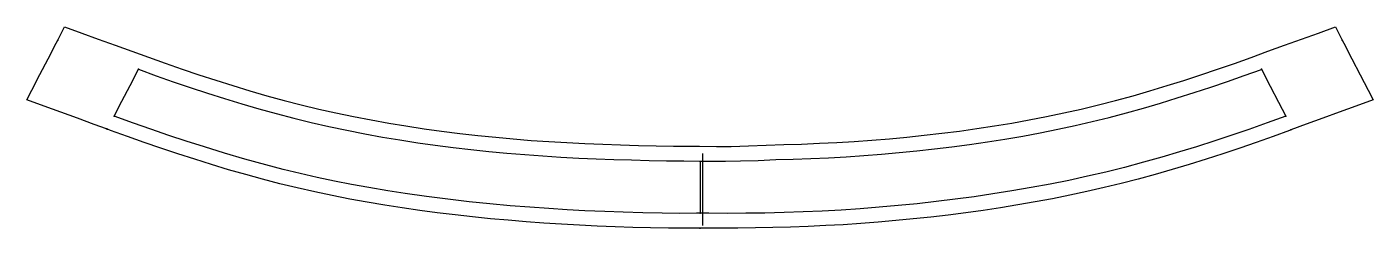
# Model space of a CAD drawing. Extents: x -3303 to -2146, y -197 to -24.
import ezdxf

# ---------------------------------------------------------------- set-up
doc = ezdxf.new("R2010")
doc.units = 0
for name, color, linetype in [('1', 1, 'Continuous'), ('14', 3, 'Continuous'), ('4', 2, 'Continuous'), ('7', 7, 'Continuous'), ('8', 6, 'Continuous')]:
    doc.layers.add(name, color=color, linetype=linetype)

msp = doc.modelspace()

# ---------------------------------------------------------------- linework, layer by layer
at = {"layer": '1'}
msp.add_lwpolyline([(-2724.414673, -196.668682), (-2724.296875, -196.667709), (-2736.238976, -196.766053), (-2751.474556, -196.713801), (-2766.881529, -196.466695), (-2782.036913, -196.099833), (-2797.437643, -195.61385), (-2812.69062, -195.009188), (-2828.081543, -194.271713), (-2843.370853, -193.412815), (-2858.747507, -192.420598), (-2873.939496, -191.31131), (-2889.296792, -190.054983), (-2904.475177, -188.674479), (-2919.806531, -187.133894), (-2934.8686, -185.470872), (-2950.165848, -183.621933), (-2965.225786, -181.635133), (-2980.477811, -179.443633), (-2995.394433, -177.114242), (-3010.586511, -174.539677), (-3025.45717, -171.810067), (-3040.572606, -168.817392), (-3055.498069, -165.642241), (-3070.521705, -162.218357), (-3085.409941, -158.593054), (-3100.325986, -154.727416), (-3114.840906, -150.743645), (-3129.645114, -146.469791), (-3144.204952, -142.078842), (-3158.642457, -137.566331), (-3173.308148, -132.838822), (-3187.680318, -128.046248), (-3202.243216, -123.011879), (-3216.444087, -117.957795), (-3230.927748, -112.699944), (-3233.621521, -111.714048), (-3234.385071, -111.436014), (-3245.079957, -107.520456), (-3259.552346, -102.231973), (-3273.653811, -97.086636), (-3287.997438, -91.850731), (-3302.876587, -86.416092), (-3298.557186, -78.030133), (-3291.685998, -64.689925), (-3284.683336, -51.094369), (-3277.764586, -37.661613), (-3276.376343, -34.966199), (-3270.507813, -23.572481), (-3255.801389, -28.90103), (-3241.644159, -34.027667), (-3227.115531, -39.287374), (-3212.831126, -44.469893), (-3198.309118, -49.747973), (-3184.073177, -54.860469), (-3169.486792, -59.958291), (-3155.259855, -64.766775), (-3140.568015, -69.552105), (-3125.982848, -74.129562), (-3111.192088, -78.600382), (-3096.674834, -82.796928), (-3081.772015, -86.879233), (-3067.12651, -90.653327), (-3052.104253, -94.271408), (-3037.297615, -97.593557), (-3022.17131, -100.748306), (-3007.139255, -103.657055), (-2991.929936, -106.382889), (-2977.13405, -108.83246), (-2961.348745, -111.232972), (-2946.548966, -113.290529), (-2930.708369, -115.292948), (-2915.380473, -117.041495), (-2900.009253, -118.615153), (-2884.906304, -119.989855), (-2869.503832, -121.221097), (-2854.260454, -122.277836), (-2838.835928, -123.193037), (-2823.493893, -123.962372), (-2808.056094, -124.609643), (-2792.791235, -125.144555), (-2777.346095, -125.592624), (-2762.128761, -125.92645), (-2747.103553, -126.143011), (-2732.102969, -126.274224), (-2724.955139, -126.30784), (-2710.155402, -126.477024), (-2697.66598, -126.395508), (-2682.595152, -125.996762), (-2667.526381, -125.432697), (-2652.39581, -124.883442), (-2637.327067, -124.38516), (-2621.836008, -123.793556), (-2606.776398, -123.060444), (-2591.795014, -122.150875), (-2576.757377, -121.057689), (-2561.646553, -119.800374), (-2546.634318, -118.400761), (-2531.691555, -116.8499), (-2516.713013, -115.126729), (-2501.471315, -113.187878), (-2486.539145, -111.09979), (-2471.322036, -108.77673), (-2456.447785, -106.309899), (-2441.463609, -103.620231), (-2426.661197, -100.753287), (-2411.618285, -97.617528), (-2396.905488, -94.321369), (-2381.875628, -90.703739), (-2367.274397, -86.943804), (-2352.275972, -82.838586), (-2337.790347, -78.655662), (-2322.918513, -74.160241), (-2308.534807, -69.639716), (-2293.890183, -64.881277), (-2279.600689, -60.071454), (-2265.011999, -54.961874), (-2250.825683, -49.855534), (-2236.299328, -44.588406), (-2222.044745, -39.421158), (-2207.48364, -34.144443), (-2192.910015, -28.864664), (-2178.295288, -23.571544), (-2172.430267, -34.958429), (-2171.058128, -37.622527), (-2164.093526, -51.144291), (-2157.095611, -64.7307), (-2150.250732, -78.02002), (-2145.9552, -86.359806), (-2160.803368, -91.797786), (-2175.151978, -97.049375), (-2189.244196, -102.204744), (-2203.334082, -107.366435), (-2216.67511, -112.261505), (-2217.731708, -112.648456), (-2231.832391, -117.780665), (-2246.299956, -122.944513), (-2260.477862, -127.859384), (-2275.161372, -132.765771), (-2289.441747, -137.375449), (-2304.122845, -141.968872), (-2318.489301, -146.302153), (-2333.298136, -150.573948), (-2347.770454, -154.540066), (-2362.386323, -158.323779), (-2376.966195, -161.874442), (-2391.935027, -165.290419), (-2406.60974, -168.426118), (-2421.571447, -171.420699), (-2436.320854, -174.183267), (-2451.332453, -176.81054), (-2466.1426, -179.226147), (-2481.095945, -181.492017), (-2495.956482, -183.575171), (-2511.099926, -185.52833), (-2526.002376, -187.286498), (-2541.131815, -188.908417), (-2556.068076, -190.351656), (-2571.223688, -191.658783), (-2586.186319, -192.796689), (-2601.359446, -193.798564), (-2616.341554, -194.640368), (-2631.522244, -195.346712), (-2646.517749, -195.90251), (-2661.695249, -196.324288), (-2676.698519, -196.60132), (-2691.80112, -196.738442), (-2707.005657, -196.758968), (-2721.928913, -196.689058), (-2724.511414, -196.666737)], close=True, dxfattribs=at)
at = {"layer": '14'}
msp.add_lwpolyline([(-2724.40155, -183.967209), (-2724.40155, -183.967209), (-2727.431354, -184.006979), (-2741.971429, -184.04581), (-2756.956346, -183.917608), (-2773.540664, -183.614834), (-2790.309474, -183.151417), (-2806.188988, -182.57249), (-2823.3162, -181.797215), (-2838.44452, -180.981604), (-2854.267268, -179.995127), (-2870.706241, -178.822093), (-2887.683269, -177.446814), (-2905.120079, -175.853605), (-2922.938503, -174.026776), (-2941.060336, -171.95064), (-2959.407374, -169.609508), (-2977.901415, -166.987692), (-2992.749939, -164.677604), (-3009.00516, -161.922316), (-3023.829636, -159.191193), (-3038.619774, -156.253231), (-3053.369403, -153.106118), (-3068.07235, -149.747545), (-3082.722444, -146.175203), (-3097.50592, -142.33537), (-3115.574704, -137.330487), (-3133.214492, -132.151318), (-3150.153105, -126.935013), (-3166.118346, -121.818729), (-3180.838018, -116.93962), (-3196.474222, -111.590877), (-3211.326616, -106.348153), (-3227.756042, -100.326405), (-3227.756042, -100.326405), (-3227.756042, -100.326405), (-3221.224003, -87.644553), (-3214.265595, -74.134894), (-3207.027893, -60.082965), (-3207.027893, -60.082965), (-3191.746642, -65.61755), (-3177.138807, -70.76731), (-3162.511748, -75.74216), (-3147.709306, -80.588842), (-3133.172895, -85.192977), (-3118.277681, -89.74544), (-3103.545792, -94.051797), (-3088.535627, -98.214954), (-3073.465371, -102.15489), (-3058.461668, -105.827876), (-3043.27522, -109.288713), (-3028.037582, -112.516624), (-3012.553767, -115.562148), (-2997.230206, -118.353128), (-2982.327215, -120.862119), (-2966.935447, -123.248368), (-2952.021602, -125.368847), (-2936.575417, -127.372731), (-2921.342769, -129.163192), (-2905.853671, -130.801022), (-2890.487463, -132.250515), (-2874.965198, -133.543279), (-2859.430844, -134.667972), (-2843.960178, -135.625874), (-2828.610785, -136.43385), (-2813.61518, -137.102036), (-2798.417035, -137.668936), (-2783.34023, -138.130189), (-2768.156067, -138.498737), (-2753.06702, -138.772062), (-2738.19943, -138.948113), (-2724.755554, -139.010611), (-2717.553057, -139.117643), (-2702.404441, -139.157144), (-2689.558434, -138.96665), (-2674.387745, -138.450432), (-2659.21854, -137.827694), (-2644.223148, -137.305206), (-2629.051679, -136.796412), (-2613.913778, -136.153738), (-2598.755399, -135.320405), (-2583.606789, -134.308611), (-2568.469776, -133.130631), (-2553.213994, -131.78643), (-2538.105661, -130.304071), (-2523.014851, -128.659181), (-2507.908648, -126.833096), (-2492.860595, -124.829714), (-2477.448177, -122.583853), (-2462.455054, -120.204671), (-2447.05777, -117.553516), (-2432.133353, -114.775162), (-2416.963091, -111.733183), (-2402.123015, -108.53466), (-2387.423842, -105.133757), (-2372.688598, -101.480371), (-2358.009915, -97.603962), (-2343.3884, -93.517484), (-2328.779962, -89.221845), (-2314.267558, -84.767848), (-2299.850293, -80.188348), (-2285.426727, -75.453727), (-2271.211003, -70.610176), (-2256.627012, -65.464219), (-2241.720428, -60.188251), (-2241.77475, -60.082984), (-2234.256703, -74.679043), (-2227.137614, -88.500726), (-2221.0466, -100.326405), (-2221.0466, -100.326405), (-2237.045319, -106.209358), (-2252.840653, -111.79551), (-2267.40617, -116.784933), (-2281.967128, -121.621507), (-2297.768934, -126.694825), (-2312.403535, -131.221637), (-2327.604941, -135.735149), (-2343.194352, -140.144578), (-2359.656755, -144.530326), (-2375.543363, -148.480712), (-2391.495492, -152.180927), (-2407.506611, -155.641366), (-2423.570137, -158.872412), (-2439.679558, -161.884461), (-2456.450804, -164.791335), (-2472.636356, -167.383428), (-2488.854227, -169.775526), (-2505.101597, -171.970695), (-2521.375663, -173.972001), (-2537.673511, -175.782496), (-2553.992337, -177.405246), (-2570.329302, -178.843313), (-2586.681605, -180.099762), (-2603.046328, -181.177647), (-2619.420672, -182.080035), (-2635.801795, -182.809986), (-2652.186895, -183.370563), (-2668.573058, -183.764825), (-2684.95748, -183.995836), (-2700.590958, -184.068082), (-2716.69462, -184.023113), (-2724.40155, -183.967209)], close=True, dxfattribs=at)
at = {"layer": '4'}
for p in [(-3276.376343, -34.966199), (-2172.430267, -34.958429), (-3207.027893, -60.082965), (-2241.77475, -60.082984), (-3227.756042, -100.326405), (-3227.756042, -100.326405), (-2221.0466, -100.326405), (-3234.385071, -111.436014), (-3233.621521, -111.714048), (-2216.67511, -112.261505), (-2724.40155, -183.967209), (-2724.40155, -183.967209), (-2724.511414, -196.666737), (-2724.296875, -196.667709)]:
    msp.add_point(p, dxfattribs=at)
at = {"layer": '7'}
msp.add_line((-2722.257385, -132.500181), (-2722.257385, -194.629478), dxfattribs=at)
at = {"layer": '8'}
msp.add_lwpolyline([(-2724.40155, -138.985529), (-2724.40155, -154.718216), (-2724.40155, -169.734132), (-2724.40155, -183.967209)], dxfattribs=at)

doc.saveas('drawing.dxf')
